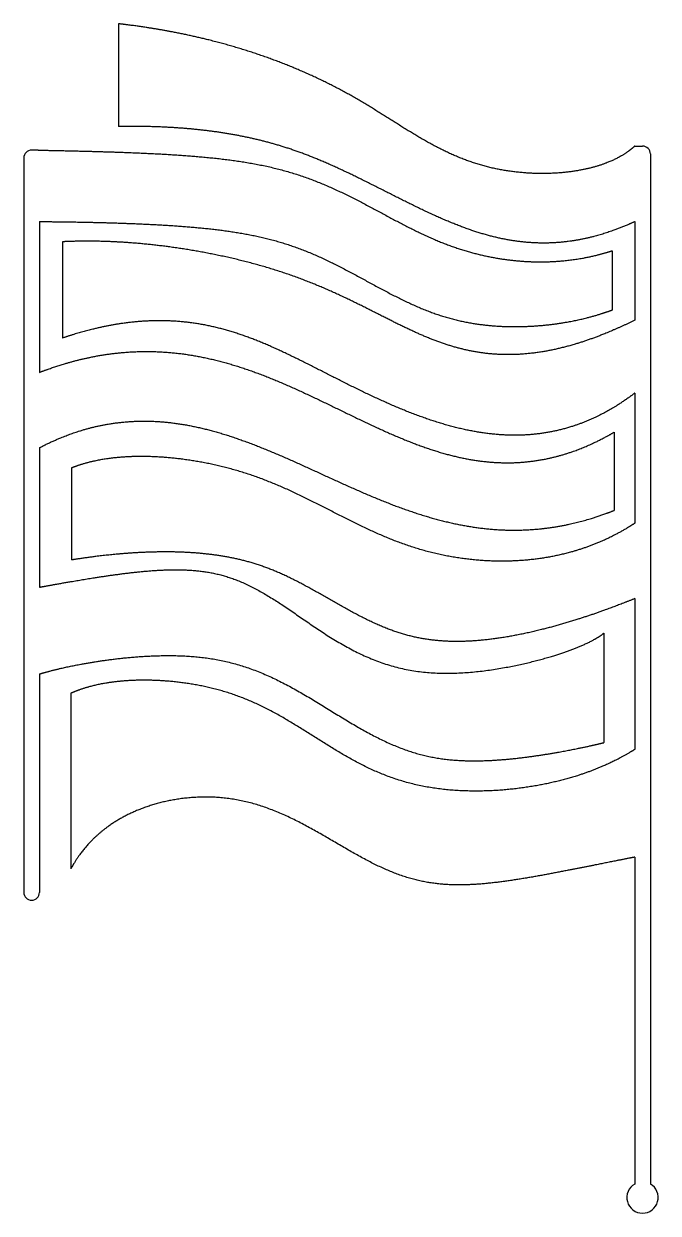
# Model space of a CAD drawing. Header units: millimetres. Extents: x -20 to 20.5, y -29 to 47.
import ezdxf

# ---------------------------------------------------------------- set-up
doc = ezdxf.new("R2010")
doc.units = ezdxf.units.MM
doc.layers.get('0').update_dxf_attribs({"linetype": 'CONTINUOUS'})

msp = doc.modelspace()

# ---------------------------------------------------------------- linework, layer by layer
for p, q in [((-13.962, 47), (-13.962, 40.431)), ((-19.088, 38.926), (-19.5, 38.926)), ((19, 39.182), (19.5, 39.182)), ((-20, 38.426), (-20, 29.545)), ((20, 38.682), (20, -27.132)), ((-19, 34.364), (-19, 24.727)), ((19.012, 34.364), (19.011, 28.067)), ((-17.534, 33.072), (-17.534, 26.917)), ((17.562, 32.5), (17.562, 28.712)), ((-20, 29.545), (-20, -8.5)), ((19.01, 23.408), (19.008, 15.091)), ((17.696, 20.91), (17.695, 15.91)), ((-19, 19.909), (-19, 11)), ((-16.948, 18.623), (-16.948, 12.744)), ((19.007, 10.273), (19.005, 0.636)), ((17.037, 8.07), (17.037, 1.07)), ((-19, 5.455), (-19, -8.5)), ((-17, 4.217), (-17, -7)), ((19.004, -6.245), (19, -27.132))]:
    msp.add_line(p, q)
for centre, radius, start, end in [((-19.5, 38.426), 0.5, 90, 180), ((19.5, 38.682), 0.5, 0, 90), ((-19.5, -8.5), 0.5, 180, 270.00003), ((-19.5, -8.5), 0.5, -89.99997, 0), ((19.5, -27.998), 1, -240.01086, 60)]:
    msp.add_arc(centre, radius, start, end)
for points in [[(19, 39.182), (18.787, 38.989), (18.322, 38.627), (17.506, 38.162), (16.181, 37.696), (14.155, 37.388), (11.828, 37.39), (9.406, 37.788), (7.135, 38.647), (5.007, 39.841), (2.943, 41.191), (0.821, 42.508), (-1.442, 43.658), (-3.805, 44.647), (-6.249, 45.475), (-8.759, 46.146), (-10.813, 46.561), (-12.378, 46.806), (-13.432, 46.94), (-13.962, 47)], [(19.012, 34.364), (18.578, 34.161), (17.711, 33.792), (16.414, 33.351), (14.69, 32.987), (12.543, 32.911), (10.393, 33.211), (8.227, 33.861), (6.004, 34.814), (3.732, 35.953), (1.465, 37.123), (-0.746, 38.179), (-2.869, 39.01), (-4.949, 39.608), (-7.072, 40.034), (-9.267, 40.308), (-11.098, 40.421), (-12.513, 40.448), (-13.476, 40.441), (-13.962, 40.431)], [(-19.088, 38.926), (-18.612, 38.918), (-17.647, 38.901), (-16.164, 38.868), (-14.112, 38.811), (-11.429, 38.706), (-8.652, 38.53), (-5.824, 38.217), (-3.039, 37.636), (-0.419, 36.637), (2.048, 35.358), (4.413, 34.031), (6.74, 32.908), (9.07, 32.177), (11.346, 31.797), (13.532, 31.725), (15.197, 31.898), (16.398, 32.151), (17.177, 32.375), (17.562, 32.5)], [(-19, 34.364), (-18.468, 34.36), (-17.401, 34.35), (-15.797, 34.325), (-13.651, 34.27), (-10.956, 34.154), (-8.26, 33.952), (-5.581, 33.596), (-2.956, 32.952), (-0.432, 31.855), (2.015, 30.492), (4.431, 29.159), (6.85, 28.155), (9.275, 27.681), (11.608, 27.587), (13.788, 27.749), (15.389, 28.044), (16.507, 28.346), (17.216, 28.584), (17.562, 28.712)], [(19.011, 28.067), (18.447, 27.786), (17.335, 27.269), (15.715, 26.626), (13.651, 26.038), (11.229, 25.754), (8.954, 25.913), (6.794, 26.481), (4.693, 27.382), (2.56, 28.485), (0.299, 29.639), (-2.148, 30.706), (-4.796, 31.577), (-7.525, 32.238), (-10.21, 32.714), (-12.795, 33.012), (-14.759, 33.117), (-16.17, 33.122), (-17.084, 33.094), (-17.534, 33.072)], [(19.01, 23.408), (18.604, 23.097), (17.784, 22.521), (16.521, 21.789), (14.775, 21.08), (12.487, 20.647), (10.101, 20.662), (7.632, 21.105), (5.111, 21.918), (2.584, 23.005), (0.097, 24.248), (-2.328, 25.508), (-4.689, 26.647), (-7.055, 27.519), (-9.498, 28.023), (-12.045, 28.117), (-14.179, 27.849), (-15.835, 27.457), (-16.964, 27.111), (-17.534, 26.917)], [(-19, 24.727), (-18.482, 24.928), (-17.446, 25.293), (-15.896, 25.727), (-13.836, 26.078), (-11.273, 26.134), (-8.722, 25.811), (-6.186, 25.136), (-3.666, 24.164), (-1.167, 22.996), (1.307, 21.764), (3.753, 20.609), (6.168, 19.668), (8.547, 19.056), (10.89, 18.843), (13.197, 19.061), (15.014, 19.584), (16.361, 20.172), (17.252, 20.65), (17.696, 20.91)], [(-19, 19.909), (-18.557, 20.143), (-17.665, 20.571), (-16.313, 21.093), (-14.479, 21.548), (-12.135, 21.712), (-9.739, 21.477), (-7.293, 20.87), (-4.804, 19.955), (-2.283, 18.839), (0.257, 17.648), (2.804, 16.516), (5.344, 15.569), (7.867, 14.905), (10.366, 14.581), (12.839, 14.624), (14.795, 14.955), (16.25, 15.369), (17.214, 15.718), (17.695, 15.91)], [(19.008, 15.091), (18.615, 14.831), (17.809, 14.345), (16.541, 13.719), (14.729, 13.088), (12.27, 12.652), (9.651, 12.587), (6.927, 12.906), (4.249, 13.653), (1.706, 14.776), (-0.766, 16.084), (-3.259, 17.353), (-5.843, 18.378), (-8.504, 19.032), (-11.033, 19.363), (-13.322, 19.404), (-14.922, 19.221), (-15.987, 18.967), (-16.638, 18.746), (-16.948, 18.623)], [(19.007, 10.273), (18.461, 10.051), (17.377, 9.627), (15.772, 9.051), (13.678, 8.405), (11.136, 7.814), (8.669, 7.485), (6.27, 7.482), (3.926, 7.954), (1.616, 8.995), (-0.66, 10.333), (-2.906, 11.634), (-5.131, 12.572), (-7.362, 13.062), (-9.644, 13.28), (-11.994, 13.28), (-13.936, 13.144), (-15.428, 12.971), (-16.439, 12.825), (-16.948, 12.744)], [(-19, 11), (-18.601, 11.075), (-17.791, 11.223), (-16.537, 11.443), (-14.786, 11.728), (-12.47, 12.045), (-10.056, 12.202), (-7.586, 12.02), (-5.182, 11.052), (-2.787, 9.415), (-0.253, 7.566), (2.554, 6.062), (5.672, 5.343), (8.94, 5.507), (11.888, 6.04), (14.306, 6.721), (15.728, 7.273), (16.497, 7.676), (16.879, 7.94), (17.037, 8.07)], [(-19, 5.455), (-18.694, 5.547), (-18.048, 5.727), (-16.98, 5.98), (-15.353, 6.285), (-12.99, 6.586), (-10.347, 6.709), (-7.511, 6.51), (-4.696, 5.626), (-1.983, 4.14), (0.645, 2.419), (3.24, 0.921), (5.846, 0.015), (8.45, -0.177), (10.922, -0.031), (13.202, 0.28), (14.849, 0.579), (15.982, 0.819), (16.693, 0.985), (17.037, 1.07)], [(19.005, 0.636), (18.648, 0.408), (17.902, -0.026), (16.691, -0.612), (14.893, -1.258), (12.348, -1.828), (9.557, -2.106), (6.613, -2.029), (3.745, -1.425), (1.142, -0.224), (-1.277, 1.322), (-3.66, 2.877), (-6.143, 4.115), (-8.775, 4.816), (-11.305, 5.103), (-13.569, 5.083), (-15.116, 4.856), (-16.119, 4.579), (-16.718, 4.346), (-17, 4.217)], [(19.004, -6.245), (18.559, -6.334), (17.658, -6.513), (16.277, -6.789), (14.376, -7.169), (11.903, -7.643), (9.35, -8.013), (6.742, -8.14), (4.161, -7.626), (1.619, -6.381), (-0.958, -4.771), (-3.643, -3.28), (-6.456, -2.374), (-9.305, -2.293), (-11.898, -2.798), (-14.1, -3.776), (-15.494, -4.879), (-16.329, -5.875), (-16.792, -6.613), (-17, -7)]]:
    msp.add_open_spline(points, degree=5)

doc.saveas('drawing.dxf')
